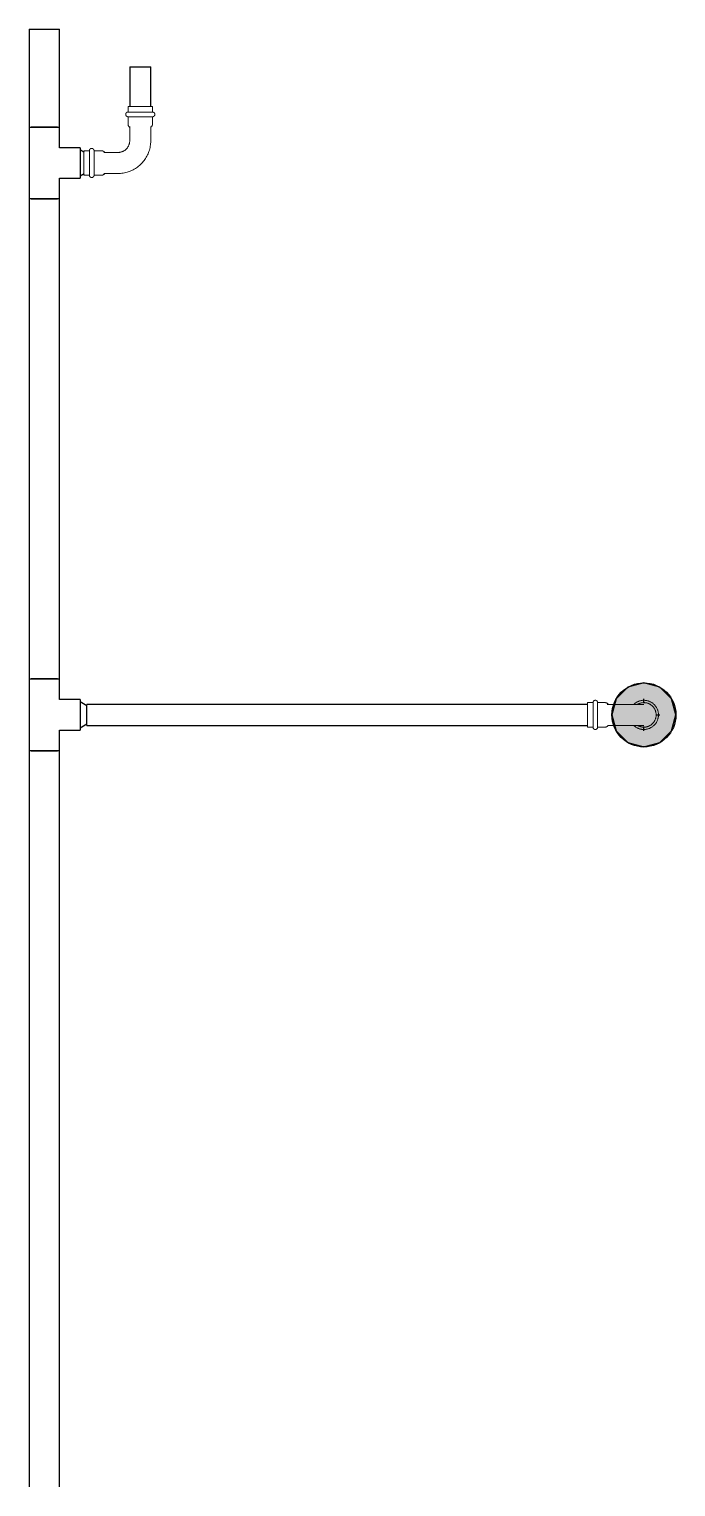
# Model space of a CAD drawing. Header units: inches. Extents: x -3327 to -1, y 8 to 1328.
# Drawn here: x -2423.5 to -2383, y 387.9 to 479 of the extents above; entities that cross this region are included whole.
import ezdxf

# ---------------------------------------------------------------- set-up
doc = ezdxf.new("R2010")
doc.units = ezdxf.units.IN
doc.header["$MEASUREMENT"] = 0
doc.layers.add('P-PIPE', color=3, linetype='Continuous', lineweight=9)
doc.layers.add('X - REF - FP', color=7, linetype='Continuous', true_color=0xb90000)

# ---------------------------------------------------------------- blocks, each defined once
blk = doc.blocks.new('Victaulic-VicPress316-Elbow 90-45deg Style P568_P571 - Standard-V1-SECOND LEVEL')
at = {"layer": 'P-PIPE'}
for p, q in [((-0.767, 3.52), (-0.767, 3.181)), ((0.766, 3.52), (-0.767, 3.52)), ((-0.767, 3.181), (0.766, 3.181)), ((-0.767, 2.89), (-0.767, 2.439)), ((-0.767, 2.89), (0.766, 2.89)), ((0.766, 3.181), (0.766, 3.52)), ((0.766, 2.439), (0.766, 2.89)), ((-0.658, 2.278), (-0.658, 1.393)), ((0.657, 1.393), (0.657, 2.278)), ((-3.181, 0.766), (-3.52, 0.766)), ((-3.52, 0.766), (-3.52, -0.767)), ((-3.181, -0.767), (-3.181, 0.766)), ((-2.439, 0.766), (-2.89, 0.766)), ((-2.89, -0.767), (-2.89, 0.766)), ((-1.393, 0.657), (-2.278, 0.657)), ((-3.52, -0.767), (-3.181, -0.767)), ((-2.89, -0.767), (-2.439, -0.767)), ((-2.278, -0.658), (-1.393, -0.658))]:
    blk.add_line(p, q, dxfattribs=at)
at = {"layer": 'P-PIPE', "flags": 128}
for points in [[(-0.767, 2.89), (-0.772, 2.891), (-0.778, 2.891), (-0.784, 2.892), (-0.79, 2.892), (-0.795, 2.893), (-0.801, 2.895), (-0.807, 2.896), (-0.812, 2.898), (-0.818, 2.9), (-0.823, 2.902), (-0.828, 2.904), (-0.834, 2.907), (-0.839, 2.91), (-0.844, 2.913), (-0.849, 2.916), (-0.853, 2.919), (-0.858, 2.923), (-0.862, 2.927), (-0.867, 2.931), (-0.871, 2.935), (-0.875, 2.939), (-0.879, 2.943), (-0.882, 2.948), (-0.886, 2.953), (-0.889, 2.957), (-0.892, 2.962), (-0.895, 2.967), (-0.897, 2.973), (-0.9, 2.978), (-0.902, 2.983), (-0.904, 2.989), (-0.906, 2.994), (-0.907, 3), (-0.909, 3.006), (-0.91, 3.011), (-0.911, 3.017), (-0.911, 3.023), (-0.912, 3.029), (-0.912, 3.034), (-0.912, 3.04), (-0.912, 3.046), (-0.911, 3.052), (-0.91, 3.058), (-0.909, 3.063), (-0.908, 3.069), (-0.907, 3.075), (-0.905, 3.08), (-0.903, 3.086), (-0.901, 3.091), (-0.899, 3.097), (-0.896, 3.102), (-0.894, 3.107), (-0.891, 3.112), (-0.887, 3.117), (-0.884, 3.122), (-0.881, 3.126), (-0.877, 3.131), (-0.873, 3.135), (-0.869, 3.139), (-0.865, 3.143), (-0.86, 3.147), (-0.856, 3.151), (-0.851, 3.154), (-0.846, 3.158), (-0.842, 3.161), (-0.836, 3.164), (-0.831, 3.166), (-0.826, 3.169), (-0.821, 3.171), (-0.815, 3.173), (-0.81, 3.175), (-0.804, 3.177), (-0.798, 3.178), (-0.793, 3.179), (-0.787, 3.18), (-0.781, 3.181), (-0.775, 3.181), (-0.77, 3.181), (-0.767, 3.181)], [(0.766, 3.181), (0.766, 3.181), (0.764, 3.181), (0.761, 3.181), (0.757, 3.181), (0.751, 3.181), (0.745, 3.181), (0.737, 3.181), (0.728, 3.181), (0.717, 3.181), (0.706, 3.181), (0.693, 3.181), (0.68, 3.181), (0.665, 3.181), (0.649, 3.181), (0.633, 3.181), (0.615, 3.181), (0.596, 3.181), (0.576, 3.181), (0.556, 3.181), (0.534, 3.181), (0.512, 3.181), (0.488, 3.181), (0.464, 3.181), (0.44, 3.181), (0.414, 3.181), (0.388, 3.181), (0.361, 3.181), (0.334, 3.181), (0.306, 3.181), (0.278, 3.181), (0.249, 3.181), (0.22, 3.181), (0.19, 3.181), (0.16, 3.181), (0.13, 3.181), (0.1, 3.181), (0.069, 3.181), (0.039, 3.181), (0.008, 3.181), (-0.022, 3.181), (-0.053, 3.181), (-0.084, 3.181), (-0.114, 3.181), (-0.144, 3.181), (-0.174, 3.181), (-0.204, 3.181), (-0.233, 3.181), (-0.262, 3.181), (-0.291, 3.181), (-0.319, 3.181), (-0.347, 3.181), (-0.374, 3.181), (-0.4, 3.181), (-0.426, 3.181), (-0.451, 3.181), (-0.476, 3.181), (-0.499, 3.181), (-0.522, 3.181), (-0.544, 3.181), (-0.565, 3.181), (-0.585, 3.181), (-0.605, 3.181), (-0.623, 3.181), (-0.64, 3.181), (-0.657, 3.181), (-0.672, 3.181), (-0.686, 3.181), (-0.699, 3.181), (-0.711, 3.181), (-0.722, 3.181), (-0.732, 3.181), (-0.74, 3.181), (-0.748, 3.181), (-0.754, 3.181), (-0.759, 3.181), (-0.763, 3.181), (-0.765, 3.181), (-0.766, 3.181), (-0.767, 3.181)], [(-0.767, 3.181), (-0.766, 3.181), (-0.764, 3.181), (-0.761, 3.181), (-0.757, 3.181), (-0.751, 3.181), (-0.745, 3.181), (-0.737, 3.181), (-0.728, 3.181)], [(-0.767, 2.89), (-0.766, 2.89), (-0.764, 2.89), (-0.761, 2.89), (-0.757, 2.89), (-0.751, 2.89), (-0.745, 2.89), (-0.737, 2.89), (-0.728, 2.89), (-0.717, 2.89), (-0.706, 2.89), (-0.693, 2.89), (-0.68, 2.89), (-0.665, 2.89), (-0.649, 2.89), (-0.633, 2.89), (-0.615, 2.89), (-0.596, 2.89), (-0.576, 2.89), (-0.556, 2.89), (-0.534, 2.89), (-0.512, 2.89), (-0.488, 2.89), (-0.464, 2.89), (-0.44, 2.89), (-0.414, 2.89), (-0.388, 2.89), (-0.361, 2.89), (-0.334, 2.89), (-0.306, 2.89), (-0.278, 2.89), (-0.249, 2.89), (-0.22, 2.89), (-0.19, 2.89), (-0.16, 2.89), (-0.13, 2.89), (-0.1, 2.89), (-0.069, 2.89), (-0.039, 2.89), (-0.008, 2.89), (0.022, 2.89), (0.053, 2.89), (0.084, 2.89), (0.114, 2.89), (0.144, 2.89), (0.174, 2.89), (0.204, 2.89), (0.233, 2.89), (0.262, 2.89), (0.291, 2.89), (0.319, 2.89), (0.347, 2.89), (0.374, 2.89), (0.4, 2.89), (0.426, 2.89), (0.451, 2.89), (0.476, 2.89), (0.499, 2.89), (0.522, 2.89), (0.544, 2.89), (0.565, 2.89), (0.585, 2.89), (0.605, 2.89), (0.623, 2.89), (0.64, 2.89), (0.657, 2.89), (0.672, 2.89), (0.686, 2.89), (0.699, 2.89), (0.711, 2.89), (0.722, 2.89), (0.732, 2.89), (0.74, 2.89), (0.748, 2.89), (0.754, 2.89), (0.759, 2.89), (0.763, 2.89), (0.765, 2.89), (0.766, 2.89), (0.766, 2.89)], [(-0.722, 2.89), (-0.732, 2.89), (-0.74, 2.89), (-0.748, 2.89), (-0.754, 2.89), (-0.759, 2.89), (-0.763, 2.89), (-0.765, 2.89), (-0.766, 2.89), (-0.767, 2.89)], [(0.722, 3.181), (0.732, 3.181), (0.74, 3.181), (0.748, 3.181), (0.754, 3.181), (0.759, 3.181), (0.763, 3.181), (0.765, 3.181), (0.766, 3.181), (0.766, 3.181)], [(0.766, 2.89), (0.766, 2.89), (0.764, 2.89), (0.761, 2.89), (0.757, 2.89), (0.751, 2.89), (0.745, 2.89), (0.737, 2.89), (0.728, 2.89)], [(0.766, 3.181), (0.772, 3.181), (0.778, 3.181), (0.784, 3.18), (0.79, 3.18), (0.795, 3.179), (0.801, 3.177), (0.807, 3.176), (0.812, 3.174), (0.818, 3.172), (0.823, 3.17), (0.828, 3.168), (0.834, 3.165), (0.839, 3.162), (0.844, 3.159), (0.849, 3.156), (0.853, 3.153), (0.858, 3.149), (0.862, 3.145), (0.867, 3.141), (0.871, 3.137), (0.875, 3.133), (0.879, 3.129), (0.882, 3.124), (0.886, 3.119), (0.889, 3.115), (0.892, 3.11), (0.895, 3.105), (0.897, 3.099), (0.9, 3.094), (0.902, 3.089), (0.904, 3.083), (0.906, 3.078), (0.907, 3.072), (0.909, 3.066), (0.91, 3.061), (0.911, 3.055), (0.911, 3.049), (0.912, 3.043), (0.912, 3.038), (0.912, 3.032), (0.912, 3.026), (0.911, 3.02), (0.91, 3.014), (0.909, 3.009), (0.908, 3.003), (0.907, 2.997), (0.905, 2.992), (0.903, 2.986), (0.901, 2.981), (0.899, 2.975), (0.896, 2.97), (0.894, 2.965), (0.891, 2.96), (0.887, 2.955), (0.884, 2.95), (0.881, 2.946), (0.877, 2.941), (0.873, 2.937), (0.869, 2.933), (0.865, 2.929), (0.86, 2.925), (0.856, 2.921), (0.851, 2.918), (0.846, 2.914), (0.842, 2.911), (0.836, 2.908), (0.831, 2.906), (0.826, 2.903), (0.821, 2.901), (0.815, 2.899), (0.81, 2.897), (0.804, 2.895), (0.798, 2.894), (0.793, 2.893), (0.787, 2.892), (0.781, 2.891), (0.775, 2.891), (0.77, 2.891), (0.766, 2.89)], [(-0.658, 2.221), (-0.666, 2.228), (-0.674, 2.235), (-0.682, 2.242), (-0.69, 2.25), (-0.698, 2.258), (-0.705, 2.266), (-0.711, 2.275), (-0.718, 2.283), (-0.724, 2.293), (-0.729, 2.302), (-0.735, 2.311), (-0.74, 2.321), (-0.744, 2.331), (-0.748, 2.341), (-0.752, 2.351), (-0.755, 2.362), (-0.758, 2.372), (-0.761, 2.383), (-0.763, 2.394), (-0.764, 2.404), (-0.765, 2.415), (-0.766, 2.426), (-0.767, 2.437), (-0.767, 2.439)], [(0.766, 2.439), (0.766, 2.428), (0.766, 2.417), (0.765, 2.406), (0.763, 2.396), (0.761, 2.385), (0.759, 2.374), (0.756, 2.364), (0.753, 2.353), (0.749, 2.343), (0.745, 2.333), (0.741, 2.323), (0.736, 2.313), (0.73, 2.304), (0.725, 2.294), (0.719, 2.285), (0.713, 2.276), (0.706, 2.268), (0.699, 2.259), (0.692, 2.251), (0.684, 2.244), (0.676, 2.236), (0.668, 2.229), (0.659, 2.222), (0.657, 2.221)], [(-3.181, 0.766), (-3.181, 0.772), (-3.181, 0.778), (-3.18, 0.784), (-3.18, 0.79), (-3.179, 0.795), (-3.177, 0.801), (-3.176, 0.807), (-3.174, 0.812), (-3.172, 0.818), (-3.17, 0.823), (-3.168, 0.828), (-3.165, 0.834), (-3.162, 0.839), (-3.159, 0.844), (-3.156, 0.849), (-3.153, 0.853), (-3.149, 0.858), (-3.145, 0.862), (-3.141, 0.867), (-3.137, 0.871), (-3.133, 0.875), (-3.129, 0.879), (-3.124, 0.882), (-3.119, 0.886), (-3.115, 0.889), (-3.11, 0.892), (-3.105, 0.895), (-3.099, 0.897), (-3.094, 0.9), (-3.089, 0.902), (-3.083, 0.904), (-3.078, 0.906), (-3.072, 0.907), (-3.066, 0.909), (-3.061, 0.91), (-3.055, 0.911), (-3.049, 0.911), (-3.043, 0.912), (-3.038, 0.912), (-3.032, 0.912), (-3.026, 0.912), (-3.02, 0.911), (-3.014, 0.91), (-3.009, 0.909), (-3.003, 0.908), (-2.997, 0.907), (-2.992, 0.905), (-2.986, 0.903), (-2.981, 0.901), (-2.975, 0.899), (-2.97, 0.896), (-2.965, 0.894), (-2.96, 0.891), (-2.955, 0.887), (-2.95, 0.884), (-2.946, 0.881), (-2.941, 0.877), (-2.937, 0.873), (-2.933, 0.869), (-2.929, 0.865), (-2.925, 0.86), (-2.921, 0.856), (-2.918, 0.851), (-2.914, 0.846), (-2.911, 0.842), (-2.908, 0.836), (-2.906, 0.831), (-2.903, 0.826), (-2.901, 0.821), (-2.899, 0.815), (-2.897, 0.81), (-2.895, 0.804), (-2.894, 0.798), (-2.893, 0.793), (-2.892, 0.787), (-2.891, 0.781), (-2.891, 0.775), (-2.891, 0.77), (-2.89, 0.766)], [(-0.658, 1.393), (-0.658, 1.364), (-0.66, 1.334), (-0.663, 1.305), (-0.667, 1.276), (-0.672, 1.247), (-0.679, 1.218), (-0.686, 1.19), (-0.695, 1.162), (-0.705, 1.134), (-0.716, 1.107), (-0.728, 1.08), (-0.741, 1.053), (-0.755, 1.028), (-0.77, 1.002), (-0.786, 0.978), (-0.803, 0.954), (-0.821, 0.931), (-0.84, 0.908), (-0.86, 0.886), (-0.881, 0.865), (-0.902, 0.845), (-0.924, 0.826), (-0.947, 0.808), (-0.971, 0.79), (-0.996, 0.774), (-1.021, 0.759), (-1.046, 0.744), (-1.073, 0.731), (-1.099, 0.719), (-1.126, 0.707), (-1.154, 0.697), (-1.182, 0.688), (-1.21, 0.681), (-1.239, 0.674), (-1.268, 0.668), (-1.297, 0.664), (-1.326, 0.661), (-1.356, 0.658), (-1.385, 0.658), (-1.393, 0.657)], [(-1.393, -0.658), (-1.311, -0.656), (-1.229, -0.651), (-1.148, -0.643), (-1.066, -0.631), (-0.986, -0.617), (-0.906, -0.599), (-0.826, -0.578), (-0.748, -0.553), (-0.671, -0.526), (-0.594, -0.496), (-0.52, -0.462), (-0.446, -0.426), (-0.374, -0.386), (-0.304, -0.344), (-0.235, -0.299), (-0.168, -0.252), (-0.104, -0.201), (-0.041, -0.149), (0.02, -0.093), (0.078, -0.036), (0.134, 0.024), (0.187, 0.087), (0.238, 0.151), (0.287, 0.217), (0.332, 0.285), (0.375, 0.355), (0.415, 0.427), (0.453, 0.5), (0.487, 0.574), (0.518, 0.65), (0.546, 0.727), (0.571, 0.805), (0.593, 0.884), (0.612, 0.964), (0.628, 1.044), (0.64, 1.126), (0.649, 1.207), (0.655, 1.289), (0.657, 1.371), (0.657, 1.393)], [(-3.181, 0.766), (-3.181, 0.766), (-3.181, 0.764), (-3.181, 0.761), (-3.181, 0.757), (-3.181, 0.751), (-3.181, 0.745), (-3.181, 0.737), (-3.181, 0.728), (-3.181, 0.717), (-3.181, 0.706), (-3.181, 0.693), (-3.181, 0.68), (-3.181, 0.665), (-3.181, 0.649), (-3.181, 0.633), (-3.181, 0.615), (-3.181, 0.596), (-3.181, 0.576), (-3.181, 0.556), (-3.181, 0.534), (-3.181, 0.512), (-3.181, 0.488), (-3.181, 0.464), (-3.181, 0.44), (-3.181, 0.414), (-3.181, 0.388), (-3.181, 0.361), (-3.181, 0.334), (-3.181, 0.306), (-3.181, 0.278), (-3.181, 0.249), (-3.181, 0.22), (-3.181, 0.19), (-3.181, 0.16), (-3.181, 0.13), (-3.181, 0.1), (-3.181, 0.069), (-3.181, 0.039), (-3.181, 0.008), (-3.181, -0.022), (-3.181, -0.053), (-3.181, -0.084), (-3.181, -0.114), (-3.181, -0.144), (-3.181, -0.174), (-3.181, -0.204), (-3.181, -0.233), (-3.181, -0.262), (-3.181, -0.291), (-3.181, -0.319), (-3.181, -0.347), (-3.181, -0.374), (-3.181, -0.4), (-3.181, -0.426), (-3.181, -0.451), (-3.181, -0.476), (-3.181, -0.499), (-3.181, -0.522), (-3.181, -0.544), (-3.181, -0.565), (-3.181, -0.585), (-3.181, -0.605), (-3.181, -0.623), (-3.181, -0.64), (-3.181, -0.657), (-3.181, -0.672), (-3.181, -0.686), (-3.181, -0.699), (-3.181, -0.711), (-3.181, -0.722), (-3.181, -0.732), (-3.181, -0.74), (-3.181, -0.748), (-3.181, -0.754), (-3.181, -0.759), (-3.181, -0.763), (-3.181, -0.765), (-3.181, -0.766), (-3.181, -0.767)], [(-3.181, 0.722), (-3.181, 0.732), (-3.181, 0.74), (-3.181, 0.748), (-3.181, 0.754), (-3.181, 0.759), (-3.181, 0.763), (-3.181, 0.765), (-3.181, 0.766), (-3.181, 0.766)], [(-2.89, -0.767), (-2.89, -0.766), (-2.89, -0.764), (-2.89, -0.761), (-2.89, -0.757), (-2.89, -0.751), (-2.89, -0.745), (-2.89, -0.737), (-2.89, -0.728), (-2.89, -0.717), (-2.89, -0.706), (-2.89, -0.693), (-2.89, -0.68), (-2.89, -0.665), (-2.89, -0.649), (-2.89, -0.633), (-2.89, -0.615), (-2.89, -0.596), (-2.89, -0.576), (-2.89, -0.556), (-2.89, -0.534), (-2.89, -0.512), (-2.89, -0.488), (-2.89, -0.464), (-2.89, -0.44), (-2.89, -0.414), (-2.89, -0.388), (-2.89, -0.361), (-2.89, -0.334), (-2.89, -0.306), (-2.89, -0.278), (-2.89, -0.249), (-2.89, -0.22), (-2.89, -0.19), (-2.89, -0.16), (-2.89, -0.13), (-2.89, -0.1), (-2.89, -0.069), (-2.89, -0.039), (-2.89, -0.008), (-2.89, 0.022), (-2.89, 0.053), (-2.89, 0.084), (-2.89, 0.114), (-2.89, 0.144), (-2.89, 0.174), (-2.89, 0.204), (-2.89, 0.233), (-2.89, 0.262), (-2.89, 0.291), (-2.89, 0.319), (-2.89, 0.347), (-2.89, 0.374), (-2.89, 0.4), (-2.89, 0.426), (-2.89, 0.451), (-2.89, 0.476), (-2.89, 0.499), (-2.89, 0.522), (-2.89, 0.544), (-2.89, 0.565), (-2.89, 0.585), (-2.89, 0.605), (-2.89, 0.623), (-2.89, 0.64), (-2.89, 0.657), (-2.89, 0.672), (-2.89, 0.686), (-2.89, 0.699), (-2.89, 0.711), (-2.89, 0.722), (-2.89, 0.732), (-2.89, 0.74), (-2.89, 0.748), (-2.89, 0.754), (-2.89, 0.759), (-2.89, 0.763), (-2.89, 0.765), (-2.89, 0.766), (-2.89, 0.766)], [(-2.89, 0.766), (-2.89, 0.766), (-2.89, 0.764), (-2.89, 0.761), (-2.89, 0.757), (-2.89, 0.751), (-2.89, 0.745), (-2.89, 0.737), (-2.89, 0.728)], [(-2.439, 0.766), (-2.428, 0.766), (-2.417, 0.766), (-2.406, 0.765), (-2.396, 0.763), (-2.385, 0.761), (-2.374, 0.759), (-2.364, 0.756), (-2.353, 0.753), (-2.343, 0.749), (-2.333, 0.745), (-2.323, 0.741), (-2.313, 0.736), (-2.304, 0.73), (-2.294, 0.725), (-2.285, 0.719), (-2.276, 0.713), (-2.268, 0.706), (-2.259, 0.699), (-2.251, 0.692), (-2.244, 0.684), (-2.236, 0.676), (-2.229, 0.668), (-2.222, 0.659), (-2.221, 0.657)], [(-3.181, -0.767), (-3.181, -0.766), (-3.181, -0.764), (-3.181, -0.761), (-3.181, -0.757), (-3.181, -0.751), (-3.181, -0.745), (-3.181, -0.737), (-3.181, -0.728)], [(-2.89, -0.767), (-2.891, -0.772), (-2.891, -0.778), (-2.892, -0.784), (-2.892, -0.79), (-2.893, -0.795), (-2.895, -0.801), (-2.896, -0.807), (-2.898, -0.812), (-2.9, -0.818), (-2.902, -0.823), (-2.904, -0.828), (-2.907, -0.834), (-2.91, -0.839), (-2.913, -0.844), (-2.916, -0.849), (-2.919, -0.853), (-2.923, -0.858), (-2.927, -0.862), (-2.931, -0.867), (-2.935, -0.871), (-2.939, -0.875), (-2.943, -0.879), (-2.948, -0.882), (-2.953, -0.886), (-2.957, -0.889), (-2.962, -0.892), (-2.967, -0.895), (-2.973, -0.897), (-2.978, -0.9), (-2.983, -0.902), (-2.989, -0.904), (-2.994, -0.906), (-3, -0.907), (-3.006, -0.909), (-3.011, -0.91), (-3.017, -0.911), (-3.023, -0.911), (-3.029, -0.912), (-3.034, -0.912), (-3.04, -0.912), (-3.046, -0.912), (-3.052, -0.911), (-3.058, -0.91), (-3.063, -0.909), (-3.069, -0.908), (-3.075, -0.907), (-3.08, -0.905), (-3.086, -0.903), (-3.091, -0.901), (-3.097, -0.899), (-3.102, -0.896), (-3.107, -0.894), (-3.112, -0.891), (-3.117, -0.887), (-3.122, -0.884), (-3.126, -0.881), (-3.131, -0.877), (-3.135, -0.873), (-3.139, -0.869), (-3.143, -0.865), (-3.147, -0.86), (-3.151, -0.856), (-3.154, -0.851), (-3.158, -0.846), (-3.161, -0.842), (-3.164, -0.836), (-3.166, -0.831), (-3.169, -0.826), (-3.171, -0.821), (-3.173, -0.815), (-3.175, -0.81), (-3.177, -0.804), (-3.178, -0.798), (-3.179, -0.793), (-3.18, -0.787), (-3.181, -0.781), (-3.181, -0.775), (-3.181, -0.77), (-3.181, -0.767)], [(-2.89, -0.722), (-2.89, -0.732), (-2.89, -0.74), (-2.89, -0.748), (-2.89, -0.754), (-2.89, -0.759), (-2.89, -0.763), (-2.89, -0.765), (-2.89, -0.766), (-2.89, -0.767)], [(-2.221, -0.658), (-2.228, -0.666), (-2.235, -0.674), (-2.242, -0.682), (-2.25, -0.69), (-2.258, -0.698), (-2.266, -0.705), (-2.275, -0.711), (-2.283, -0.718), (-2.293, -0.724), (-2.302, -0.729), (-2.311, -0.735), (-2.321, -0.74), (-2.331, -0.744), (-2.341, -0.748), (-2.351, -0.752), (-2.362, -0.755), (-2.372, -0.758), (-2.383, -0.761), (-2.394, -0.763), (-2.404, -0.764), (-2.415, -0.765), (-2.426, -0.766), (-2.437, -0.767), (-2.439, -0.767)]]:
    blk.add_lwpolyline(points, dxfattribs=at)
blk = doc.blocks.new('Victaulic-VicPress316-Elbow 90-45deg Style P568_P571 - Standard-523083-SECOND LEVEL')
at = {"layer": 'P-PIPE'}
for p, q in [((-3178.283, 1233.462), (-3178.283, 1232.568)), ((-3176.968, 1232.571), (-3176.968, 1233.462)), ((-3178.392, 1232.416), (-3178.392, 1231.964)), ((-3177.625, 1231.964), (-3178.392, 1231.964)), ((-3176.859, 1231.964), (-3177.625, 1231.964)), ((-3176.859, 1231.964), (-3176.859, 1232.416)), ((-3178.392, 1231.673), (-3178.392, 1231.335)), ((-3177.625, 1231.673), (-3178.392, 1231.673)), ((-3178.392, 1231.335), (-3177.625, 1231.335)), ((-3176.859, 1231.673), (-3177.625, 1231.673)), ((-3177.625, 1231.335), (-3176.859, 1231.335)), ((-3176.859, 1231.335), (-3176.859, 1231.673))]:
    blk.add_line(p, q, dxfattribs=at)
at = {"layer": 'P-PIPE', "flags": 128}
for points in [[(-3177.625, 1235.767), (-3177.661, 1235.766), (-3177.698, 1235.764), (-3177.734, 1235.76), (-3177.77, 1235.755), (-3177.806, 1235.749), (-3177.842, 1235.741), (-3177.877, 1235.731), (-3177.912, 1235.721), (-3177.946, 1235.708), (-3177.98, 1235.695), (-3178.013, 1235.68), (-3178.046, 1235.664), (-3178.078, 1235.646), (-3178.109, 1235.628), (-3178.14, 1235.608), (-3178.17, 1235.586), (-3178.198, 1235.564), (-3178.226, 1235.54), (-3178.253, 1235.516), (-3178.279, 1235.49), (-3178.304, 1235.464), (-3178.328, 1235.436), (-3178.351, 1235.407), (-3178.372, 1235.378), (-3178.392, 1235.348), (-3178.412, 1235.317), (-3178.429, 1235.285), (-3178.446, 1235.252), (-3178.461, 1235.219), (-3178.475, 1235.185), (-3178.488, 1235.151), (-3178.499, 1235.116), (-3178.508, 1235.081), (-3178.517, 1235.046), (-3178.524, 1235.01), (-3178.529, 1234.974), (-3178.533, 1234.938), (-3178.536, 1234.901), (-3178.537, 1234.865), (-3178.537, 1234.828), (-3178.535, 1234.792), (-3178.532, 1234.755), (-3178.527, 1234.719), (-3178.521, 1234.683), (-3178.513, 1234.648), (-3178.504, 1234.612), (-3178.494, 1234.577), (-3178.482, 1234.543), (-3178.469, 1234.509), (-3178.454, 1234.475), (-3178.438, 1234.442), (-3178.421, 1234.41), (-3178.403, 1234.379), (-3178.383, 1234.348), (-3178.362, 1234.318), (-3178.34, 1234.289), (-3178.317, 1234.261), (-3178.293, 1234.234)], [(-3177.625, 1235.621), (-3177.656, 1235.621), (-3177.686, 1235.619), (-3177.717, 1235.616), (-3177.747, 1235.612), (-3177.777, 1235.606), (-3177.807, 1235.599), (-3177.837, 1235.591), (-3177.866, 1235.582), (-3177.895, 1235.572), (-3177.924, 1235.561), (-3177.951, 1235.548), (-3177.979, 1235.535), (-3178.006, 1235.52), (-3178.032, 1235.504), (-3178.058, 1235.487), (-3178.083, 1235.47), (-3178.107, 1235.451), (-3178.13, 1235.431), (-3178.153, 1235.41), (-3178.175, 1235.389), (-3178.196, 1235.366), (-3178.216, 1235.343), (-3178.235, 1235.319), (-3178.253, 1235.294), (-3178.27, 1235.269), (-3178.286, 1235.243), (-3178.301, 1235.216), (-3178.315, 1235.189), (-3178.328, 1235.161), (-3178.339, 1235.133), (-3178.35, 1235.104), (-3178.359, 1235.075), (-3178.368, 1235.045), (-3178.375, 1235.015), (-3178.38, 1234.985), (-3178.385, 1234.955), (-3178.388, 1234.924), (-3178.391, 1234.894), (-3178.391, 1234.863), (-3178.391, 1234.832), (-3178.39, 1234.802), (-3178.387, 1234.771), (-3178.383, 1234.741), (-3178.378, 1234.711), (-3178.371, 1234.681), (-3178.364, 1234.651), (-3178.355, 1234.622), (-3178.345, 1234.593), (-3178.334, 1234.564), (-3178.322, 1234.536), (-3178.309, 1234.508), (-3178.294, 1234.481), (-3178.283, 1234.461)], [(-3176.968, 1234.223), (-3176.946, 1234.246), (-3176.922, 1234.274), (-3176.899, 1234.302), (-3176.878, 1234.332), (-3176.858, 1234.362), (-3176.838, 1234.393), (-3176.821, 1234.425), (-3176.804, 1234.458), (-3176.789, 1234.491), (-3176.775, 1234.524), (-3176.762, 1234.559), (-3176.751, 1234.593), (-3176.742, 1234.629), (-3176.733, 1234.664), (-3176.726, 1234.7), (-3176.721, 1234.736), (-3176.717, 1234.772), (-3176.714, 1234.809), (-3176.713, 1234.845), (-3176.713, 1234.881), (-3176.715, 1234.918), (-3176.718, 1234.954), (-3176.723, 1234.99), (-3176.729, 1235.026), (-3176.737, 1235.062), (-3176.746, 1235.097), (-3176.756, 1235.132), (-3176.768, 1235.167), (-3176.781, 1235.201), (-3176.796, 1235.234), (-3176.812, 1235.267), (-3176.829, 1235.299), (-3176.847, 1235.331), (-3176.867, 1235.362), (-3176.888, 1235.392), (-3176.91, 1235.421), (-3176.933, 1235.449), (-3176.957, 1235.476), (-3176.983, 1235.502), (-3177.009, 1235.527), (-3177.036, 1235.551), (-3177.065, 1235.574), (-3177.094, 1235.596), (-3177.124, 1235.617), (-3177.155, 1235.636), (-3177.187, 1235.655), (-3177.219, 1235.671), (-3177.252, 1235.687), (-3177.285, 1235.701), (-3177.32, 1235.714), (-3177.354, 1235.726), (-3177.389, 1235.736), (-3177.425, 1235.745), (-3177.46, 1235.752), (-3177.496, 1235.758), (-3177.533, 1235.762), (-3177.569, 1235.765), (-3177.605, 1235.767), (-3177.625, 1235.767)], [(-3176.964, 1234.467), (-3176.949, 1234.494), (-3176.935, 1234.521), (-3176.922, 1234.549), (-3176.911, 1234.577), (-3176.9, 1234.606), (-3176.891, 1234.635), (-3176.882, 1234.665), (-3176.875, 1234.694), (-3176.87, 1234.725), (-3176.865, 1234.755), (-3176.862, 1234.785), (-3176.859, 1234.816), (-3176.859, 1234.847), (-3176.859, 1234.877), (-3176.86, 1234.908), (-3176.863, 1234.938), (-3176.867, 1234.969), (-3176.872, 1234.999), (-3176.879, 1235.029), (-3176.886, 1235.059), (-3176.895, 1235.088), (-3176.905, 1235.117), (-3176.916, 1235.146), (-3176.928, 1235.174), (-3176.941, 1235.201), (-3176.956, 1235.229), (-3176.971, 1235.255), (-3176.988, 1235.281), (-3177.005, 1235.306), (-3177.024, 1235.33), (-3177.043, 1235.354), (-3177.064, 1235.377), (-3177.085, 1235.399), (-3177.107, 1235.42), (-3177.13, 1235.44), (-3177.154, 1235.46), (-3177.179, 1235.478), (-3177.204, 1235.495), (-3177.23, 1235.512), (-3177.256, 1235.527), (-3177.284, 1235.541), (-3177.311, 1235.554), (-3177.34, 1235.566), (-3177.368, 1235.577), (-3177.397, 1235.587), (-3177.427, 1235.595), (-3177.457, 1235.603), (-3177.487, 1235.609), (-3177.517, 1235.614), (-3177.547, 1235.617), (-3177.578, 1235.62), (-3177.608, 1235.621), (-3177.625, 1235.621)], [(-3178.283, 1234.855), (-3178.283, 1234.854), (-3178.283, 1234.85), (-3178.283, 1234.845), (-3178.283, 1234.837), (-3178.283, 1234.827), (-3178.283, 1234.815), (-3178.283, 1234.801), (-3178.283, 1234.784), (-3178.283, 1234.766), (-3178.283, 1234.745), (-3178.283, 1234.722), (-3178.283, 1234.697), (-3178.283, 1234.671), (-3178.283, 1234.642), (-3178.283, 1234.612), (-3178.283, 1234.579), (-3178.283, 1234.545), (-3178.283, 1234.509), (-3178.283, 1234.472), (-3178.283, 1234.432), (-3178.283, 1234.392), (-3178.283, 1234.349), (-3178.283, 1234.306), (-3178.283, 1234.261), (-3178.283, 1234.214), (-3178.283, 1234.167), (-3178.283, 1234.118), (-3178.283, 1234.069), (-3178.283, 1234.018), (-3178.283, 1233.967), (-3178.283, 1233.914), (-3178.283, 1233.861), (-3178.283, 1233.808), (-3178.283, 1233.753), (-3178.283, 1233.699), (-3178.283, 1233.644), (-3178.283, 1233.588), (-3178.283, 1233.533), (-3178.283, 1233.477), (-3178.283, 1233.462)], [(-3176.968, 1233.462), (-3176.968, 1233.518), (-3176.968, 1233.573), (-3176.968, 1233.629), (-3176.968, 1233.684), (-3176.968, 1233.739), (-3176.968, 1233.793), (-3176.968, 1233.847), (-3176.968, 1233.9), (-3176.968, 1233.953), (-3176.968, 1234.004), (-3176.968, 1234.055), (-3176.968, 1234.105), (-3176.968, 1234.154), (-3176.968, 1234.202), (-3176.968, 1234.248), (-3176.968, 1234.294), (-3176.968, 1234.338), (-3176.968, 1234.38), (-3176.968, 1234.422), (-3176.968, 1234.461), (-3176.968, 1234.499), (-3176.968, 1234.535), (-3176.968, 1234.57), (-3176.968, 1234.603), (-3176.968, 1234.634), (-3176.968, 1234.663), (-3176.968, 1234.69), (-3176.968, 1234.716), (-3176.968, 1234.739), (-3176.968, 1234.76), (-3176.968, 1234.779), (-3176.968, 1234.796), (-3176.968, 1234.811), (-3176.968, 1234.824), (-3176.968, 1234.835), (-3176.968, 1234.843), (-3176.968, 1234.849), (-3176.968, 1234.853), (-3176.968, 1234.855), (-3176.968, 1234.855)], [(-3178.392, 1231.673), (-3178.397, 1231.673), (-3178.403, 1231.674), (-3178.409, 1231.674), (-3178.415, 1231.675), (-3178.42, 1231.676), (-3178.426, 1231.678), (-3178.432, 1231.679), (-3178.437, 1231.681), (-3178.443, 1231.683), (-3178.448, 1231.685), (-3178.453, 1231.687), (-3178.459, 1231.69), (-3178.464, 1231.693), (-3178.469, 1231.696), (-3178.474, 1231.699), (-3178.478, 1231.702), (-3178.483, 1231.706), (-3178.487, 1231.709), (-3178.492, 1231.713), (-3178.496, 1231.717), (-3178.5, 1231.722), (-3178.504, 1231.726), (-3178.507, 1231.731), (-3178.511, 1231.735), (-3178.514, 1231.74), (-3178.517, 1231.745), (-3178.52, 1231.75), (-3178.522, 1231.755), (-3178.525, 1231.761), (-3178.527, 1231.766), (-3178.529, 1231.772), (-3178.531, 1231.777), (-3178.532, 1231.783), (-3178.534, 1231.788), (-3178.535, 1231.794), (-3178.536, 1231.8), (-3178.536, 1231.806), (-3178.537, 1231.811), (-3178.537, 1231.817), (-3178.537, 1231.823), (-3178.537, 1231.829), (-3178.536, 1231.835), (-3178.535, 1231.84), (-3178.534, 1231.846), (-3178.533, 1231.852), (-3178.532, 1231.858), (-3178.53, 1231.863), (-3178.528, 1231.869), (-3178.526, 1231.874), (-3178.524, 1231.879), (-3178.521, 1231.885), (-3178.519, 1231.89), (-3178.516, 1231.895), (-3178.512, 1231.9), (-3178.509, 1231.904), (-3178.506, 1231.909), (-3178.502, 1231.914), (-3178.498, 1231.918), (-3178.494, 1231.922), (-3178.49, 1231.926), (-3178.485, 1231.93), (-3178.481, 1231.934), (-3178.476, 1231.937), (-3178.471, 1231.94), (-3178.467, 1231.944), (-3178.461, 1231.946), (-3178.456, 1231.949), (-3178.451, 1231.952), (-3178.446, 1231.954), (-3178.44, 1231.956), (-3178.435, 1231.958), (-3178.429, 1231.959), (-3178.423, 1231.961), (-3178.418, 1231.962), (-3178.412, 1231.963), (-3178.406, 1231.964), (-3178.4, 1231.964), (-3178.395, 1231.964), (-3178.392, 1231.964)], [(-3178.392, 1232.416), (-3178.391, 1232.427), (-3178.391, 1232.438), (-3178.39, 1232.448), (-3178.388, 1232.459), (-3178.386, 1232.47), (-3178.384, 1232.481), (-3178.381, 1232.491), (-3178.378, 1232.502), (-3178.374, 1232.512), (-3178.37, 1232.522), (-3178.366, 1232.532), (-3178.361, 1232.542), (-3178.355, 1232.551), (-3178.35, 1232.561), (-3178.344, 1232.57), (-3178.338, 1232.579), (-3178.331, 1232.587), (-3178.324, 1232.596), (-3178.317, 1232.604), (-3178.309, 1232.611), (-3178.301, 1232.619), (-3178.293, 1232.626), (-3178.284, 1232.633), (-3178.283, 1232.634)], [(-3177.625, 1231.964), (-3177.656, 1231.964), (-3177.686, 1231.964), (-3177.717, 1231.964), (-3177.747, 1231.964), (-3177.777, 1231.964), (-3177.807, 1231.964), (-3177.837, 1231.964), (-3177.866, 1231.964), (-3177.895, 1231.964), (-3177.924, 1231.964), (-3177.951, 1231.964), (-3177.979, 1231.964), (-3178.006, 1231.964), (-3178.032, 1231.964), (-3178.058, 1231.964), (-3178.083, 1231.964), (-3178.107, 1231.964), (-3178.13, 1231.964), (-3178.153, 1231.964), (-3178.175, 1231.964), (-3178.196, 1231.964), (-3178.216, 1231.964), (-3178.235, 1231.964), (-3178.253, 1231.964), (-3178.27, 1231.964), (-3178.286, 1231.964), (-3178.301, 1231.964), (-3178.315, 1231.964), (-3178.328, 1231.964), (-3178.339, 1231.964), (-3178.35, 1231.964), (-3178.359, 1231.964), (-3178.368, 1231.964), (-3178.375, 1231.964), (-3178.38, 1231.964), (-3178.385, 1231.964), (-3178.388, 1231.964), (-3178.391, 1231.964), (-3178.391, 1231.964), (-3178.392, 1231.964)], [(-3178.392, 1231.964), (-3178.391, 1231.964), (-3178.389, 1231.964), (-3178.386, 1231.964), (-3178.382, 1231.964), (-3178.376, 1231.964), (-3178.37, 1231.964), (-3178.362, 1231.964), (-3178.353, 1231.964)], [(-3176.859, 1231.964), (-3176.859, 1231.964), (-3176.861, 1231.964), (-3176.864, 1231.964), (-3176.868, 1231.964), (-3176.874, 1231.964), (-3176.88, 1231.964), (-3176.888, 1231.964), (-3176.897, 1231.964), (-3176.908, 1231.964), (-3176.919, 1231.964), (-3176.932, 1231.964), (-3176.945, 1231.964), (-3176.96, 1231.964), (-3176.976, 1231.964), (-3176.992, 1231.964), (-3177.01, 1231.964), (-3177.029, 1231.964), (-3177.049, 1231.964), (-3177.069, 1231.964), (-3177.091, 1231.964), (-3177.113, 1231.964), (-3177.137, 1231.964), (-3177.161, 1231.964), (-3177.185, 1231.964), (-3177.211, 1231.964), (-3177.237, 1231.964), (-3177.264, 1231.964), (-3177.291, 1231.964), (-3177.319, 1231.964), (-3177.347, 1231.964), (-3177.376, 1231.964), (-3177.405, 1231.964), (-3177.435, 1231.964), (-3177.465, 1231.964), (-3177.495, 1231.964), (-3177.525, 1231.964), (-3177.556, 1231.964), (-3177.586, 1231.964), (-3177.617, 1231.964), (-3177.625, 1231.964)], [(-3176.968, 1232.634), (-3176.959, 1232.627), (-3176.951, 1232.62), (-3176.943, 1232.613), (-3176.935, 1232.605), (-3176.927, 1232.597), (-3176.92, 1232.589), (-3176.914, 1232.58), (-3176.907, 1232.571), (-3176.901, 1232.562), (-3176.896, 1232.553), (-3176.89, 1232.543), (-3176.885, 1232.534), (-3176.881, 1232.524), (-3176.877, 1232.514), (-3176.873, 1232.503), (-3176.87, 1232.493), (-3176.867, 1232.483), (-3176.864, 1232.472), (-3176.862, 1232.461), (-3176.861, 1232.45), (-3176.86, 1232.44), (-3176.859, 1232.429), (-3176.859, 1232.418), (-3176.859, 1232.416)], [(-3176.9, 1231.964), (-3176.891, 1231.964), (-3176.882, 1231.964), (-3176.875, 1231.964), (-3176.87, 1231.964), (-3176.865, 1231.964), (-3176.862, 1231.964), (-3176.859, 1231.964), (-3176.859, 1231.964), (-3176.859, 1231.964)], [(-3176.859, 1231.964), (-3176.853, 1231.964), (-3176.847, 1231.964), (-3176.841, 1231.963), (-3176.835, 1231.962), (-3176.83, 1231.961), (-3176.824, 1231.96), (-3176.818, 1231.959), (-3176.813, 1231.957), (-3176.807, 1231.955), (-3176.802, 1231.953), (-3176.797, 1231.95), (-3176.791, 1231.948), (-3176.786, 1231.945), (-3176.781, 1231.942), (-3176.776, 1231.939), (-3176.772, 1231.936), (-3176.767, 1231.932), (-3176.763, 1231.928), (-3176.758, 1231.924), (-3176.754, 1231.92), (-3176.75, 1231.916), (-3176.746, 1231.912), (-3176.743, 1231.907), (-3176.739, 1231.902), (-3176.736, 1231.897), (-3176.733, 1231.893), (-3176.73, 1231.887), (-3176.728, 1231.882), (-3176.725, 1231.877), (-3176.723, 1231.872), (-3176.721, 1231.866), (-3176.719, 1231.861), (-3176.718, 1231.855), (-3176.716, 1231.849), (-3176.715, 1231.844), (-3176.714, 1231.838), (-3176.714, 1231.832), (-3176.713, 1231.826), (-3176.713, 1231.82), (-3176.713, 1231.815), (-3176.713, 1231.809), (-3176.714, 1231.803), (-3176.715, 1231.797), (-3176.716, 1231.791), (-3176.717, 1231.786), (-3176.718, 1231.78), (-3176.72, 1231.775), (-3176.722, 1231.769), (-3176.724, 1231.764), (-3176.726, 1231.758), (-3176.729, 1231.753), (-3176.731, 1231.748), (-3176.734, 1231.743), (-3176.738, 1231.738), (-3176.741, 1231.733), (-3176.744, 1231.729), (-3176.748, 1231.724), (-3176.752, 1231.72), (-3176.756, 1231.716), (-3176.76, 1231.712), (-3176.765, 1231.708), (-3176.769, 1231.704), (-3176.774, 1231.701), (-3176.779, 1231.697), (-3176.784, 1231.694), (-3176.789, 1231.691), (-3176.794, 1231.689), (-3176.799, 1231.686), (-3176.804, 1231.684), (-3176.81, 1231.682), (-3176.815, 1231.68), (-3176.821, 1231.678), (-3176.827, 1231.677), (-3176.832, 1231.676), (-3176.838, 1231.675), (-3176.844, 1231.674), (-3176.85, 1231.674), (-3176.855, 1231.673), (-3176.859, 1231.673)], [(-3178.35, 1231.673), (-3178.359, 1231.673), (-3178.368, 1231.673), (-3178.375, 1231.673), (-3178.38, 1231.673), (-3178.385, 1231.673), (-3178.388, 1231.673), (-3178.391, 1231.673), (-3178.391, 1231.673), (-3178.392, 1231.673)], [(-3178.392, 1231.673), (-3178.391, 1231.673), (-3178.389, 1231.673), (-3178.386, 1231.673), (-3178.382, 1231.673), (-3178.376, 1231.673), (-3178.37, 1231.673), (-3178.362, 1231.673), (-3178.353, 1231.673), (-3178.342, 1231.673), (-3178.331, 1231.673), (-3178.319, 1231.673), (-3178.305, 1231.673), (-3178.29, 1231.673), (-3178.274, 1231.673), (-3178.258, 1231.673), (-3178.24, 1231.673), (-3178.221, 1231.673), (-3178.201, 1231.673), (-3178.181, 1231.673), (-3178.159, 1231.673), (-3178.137, 1231.673), (-3178.113, 1231.673), (-3178.089, 1231.673), (-3178.065, 1231.673), (-3178.039, 1231.673), (-3178.013, 1231.673), (-3177.986, 1231.673), (-3177.959, 1231.673), (-3177.931, 1231.673), (-3177.903, 1231.673), (-3177.874, 1231.673), (-3177.845, 1231.673), (-3177.815, 1231.673), (-3177.785, 1231.673), (-3177.755, 1231.673), (-3177.725, 1231.673), (-3177.695, 1231.673), (-3177.664, 1231.673), (-3177.633, 1231.673), (-3177.625, 1231.673)], [(-3177.625, 1231.673), (-3177.594, 1231.673), (-3177.564, 1231.673), (-3177.533, 1231.673), (-3177.503, 1231.673), (-3177.473, 1231.673), (-3177.443, 1231.673), (-3177.413, 1231.673), (-3177.384, 1231.673), (-3177.355, 1231.673), (-3177.327, 1231.673), (-3177.299, 1231.673), (-3177.271, 1231.673), (-3177.244, 1231.673), (-3177.218, 1231.673), (-3177.192, 1231.673), (-3177.167, 1231.673), (-3177.143, 1231.673), (-3177.12, 1231.673), (-3177.097, 1231.673), (-3177.075, 1231.673), (-3177.054, 1231.673), (-3177.034, 1231.673), (-3177.015, 1231.673), (-3176.997, 1231.673), (-3176.98, 1231.673), (-3176.964, 1231.673), (-3176.949, 1231.673), (-3176.935, 1231.673), (-3176.922, 1231.673), (-3176.911, 1231.673), (-3176.9, 1231.673), (-3176.891, 1231.673), (-3176.882, 1231.673), (-3176.875, 1231.673), (-3176.87, 1231.673), (-3176.865, 1231.673), (-3176.862, 1231.673), (-3176.859, 1231.673), (-3176.859, 1231.673), (-3176.859, 1231.673)], [(-3176.859, 1231.673), (-3176.859, 1231.673), (-3176.861, 1231.673), (-3176.864, 1231.673), (-3176.868, 1231.673), (-3176.874, 1231.673), (-3176.88, 1231.673), (-3176.888, 1231.673), (-3176.897, 1231.673)]]:
    blk.add_lwpolyline(points, dxfattribs=at)

msp = doc.modelspace()

# ---------------------------------------------------------------- hatches: boundary and pattern name
at = {"layer": 'X - REF - FP'}
h = msp.add_hatch(color=256, dxfattribs=at)
edge = h.paths.add_edge_path(flags=0)
edge.add_arc((-2385, 436.135), 2, 0, 360)
msp.add_hatch(color=256, dxfattribs=at).paths.add_polyline_path([(-2385, 434.135), (-2384, 434.403), (-2383.268, 435.135), (-2383, 436.135), (-2383.268, 437.135), (-2384, 437.867), (-2385, 438.135), (-2386, 437.867), (-2386.732, 437.135), (-2387, 436.135), (-2386.732, 435.135), (-2386, 434.403)], flags=0)

# ---------------------------------------------------------------- linework, layer by layer
for p, q in [((-2423.45, 479), (-2423.45, 472.879)), ((-2423.45, 479), (-2421.55, 479)), ((-2421.55, 472.879), (-2421.55, 479)), ((-2417.157, 476.635), (-2417.157, 474.155)), ((-2417.157, 476.635), (-2415.842, 476.635)), ((-2415.842, 474.155), (-2415.842, 476.635)), ((-2423.451, 472.879), (-2423.451, 468.391)), ((-2423.451, 472.879), (-2421.549, 472.879)), ((-2423.172, 472.879), (-2423.323, 472.879)), ((-2422.975, 472.879), (-2423.172, 472.879)), ((-2422.746, 472.879), (-2422.975, 472.879)), ((-2422.254, 472.879), (-2422.746, 472.879)), ((-2422.025, 472.879), (-2422.254, 472.879)), ((-2421.828, 472.879), (-2422.025, 472.879)), ((-2421.677, 472.879), (-2421.828, 472.879)), ((-2421.549, 471.586), (-2421.549, 472.879)), ((-2420.256, 471.586), (-2421.549, 471.586)), ((-2420.256, 471.586), (-2420.256, 469.684)), ((-2420.012, 471.298), (-2420.256, 471.448)), ((-2421.549, 468.391), (-2421.549, 469.684)), ((-2421.549, 469.684), (-2420.256, 469.684)), ((-2420.256, 469.823), (-2420.012, 469.972)), ((-2421.549, 468.391), (-2423.451, 468.391)), ((-2423.45, 468.391), (-2423.45, 438.379)), ((-2423.323, 468.391), (-2423.172, 468.391)), ((-2423.172, 468.391), (-2422.975, 468.391)), ((-2422.975, 468.391), (-2422.746, 468.391)), ((-2422.746, 468.391), (-2422.254, 468.391)), ((-2422.254, 468.391), (-2422.025, 468.391)), ((-2422.025, 468.391), (-2421.828, 468.391)), ((-2421.828, 468.391), (-2421.677, 468.391)), ((-2421.55, 438.379), (-2421.55, 468.391)), ((-2423.451, 438.379), (-2423.451, 433.891)), ((-2423.451, 438.379), (-2421.549, 438.379)), ((-2423.172, 438.379), (-2423.323, 438.379)), ((-2422.975, 438.379), (-2423.172, 438.379)), ((-2422.746, 438.379), (-2422.975, 438.379)), ((-2422.254, 438.379), (-2422.746, 438.379)), ((-2422.025, 438.379), (-2422.254, 438.379)), ((-2421.828, 438.379), (-2422.025, 438.379)), ((-2421.677, 438.379), (-2421.828, 438.379)), ((-2421.549, 437.086), (-2421.549, 438.379)), ((-2386, 437.867), (-2386.732, 437.135)), ((-2385, 438.135), (-2386, 437.867)), ((-2384, 437.867), (-2385, 438.135)), ((-2383.268, 437.135), (-2384, 437.867)), ((-2420.256, 437.086), (-2421.549, 437.086)), ((-2420.256, 437.086), (-2420.256, 435.184)), ((-2419.85, 436.698), (-2420.256, 436.948)), ((-2388.52, 436.793), (-2419.85, 436.793)), ((-2419.85, 435.478), (-2419.85, 436.793)), ((-2386.732, 437.135), (-2387, 436.135)), ((-2385, 436.871), (-2385, 437.135)), ((-2383, 436.135), (-2383.268, 437.135)), ((-2420.256, 435.323), (-2419.85, 435.573)), ((-2387, 436.135), (-2386.732, 435.135)), ((-2384.262, 436.135), (-2384, 436.135)), ((-2383.268, 435.135), (-2383, 436.135)), ((-2421.549, 433.891), (-2421.549, 435.184)), ((-2421.549, 435.184), (-2420.256, 435.184)), ((-2419.85, 435.478), (-2388.52, 435.478)), ((-2386.732, 435.135), (-2386, 434.403)), ((-2385, 435.135), (-2385, 435.399)), ((-2384, 434.403), (-2383.268, 435.135)), ((-2421.549, 433.891), (-2423.451, 433.891)), ((-2423.45, 433.891), (-2423.45, 387.879)), ((-2423.323, 433.891), (-2423.172, 433.891)), ((-2423.172, 433.891), (-2422.975, 433.891)), ((-2422.975, 433.891), (-2422.746, 433.891)), ((-2422.746, 433.891), (-2422.254, 433.891)), ((-2422.254, 433.891), (-2422.025, 433.891)), ((-2422.025, 433.891), (-2421.828, 433.891)), ((-2421.828, 433.891), (-2421.677, 433.891)), ((-2421.55, 387.879), (-2421.55, 433.891)), ((-2386, 434.403), (-2385, 434.135)), ((-2385, 434.135), (-2384, 434.403))]:
    msp.add_line(p, q, dxfattribs=at)
msp.add_circle((-2385, 436.135), 2, dxfattribs=at)

# ---------------------------------------------------------------- block references
msp.add_blockref('Victaulic-VicPress316-Elbow 90-45deg Style P568_P571 - Standard-V1-SECOND LEVEL', (-2416.5, 470.635), dxfattribs=at)
at = {"layer": 'X - REF - FP', "rotation": 270}
msp.add_blockref('Victaulic-VicPress316-Elbow 90-45deg Style P568_P571 - Standard-523083-SECOND LEVEL', (-3619.855, -2741.49), dxfattribs=at)

doc.saveas('drawing.dxf')
